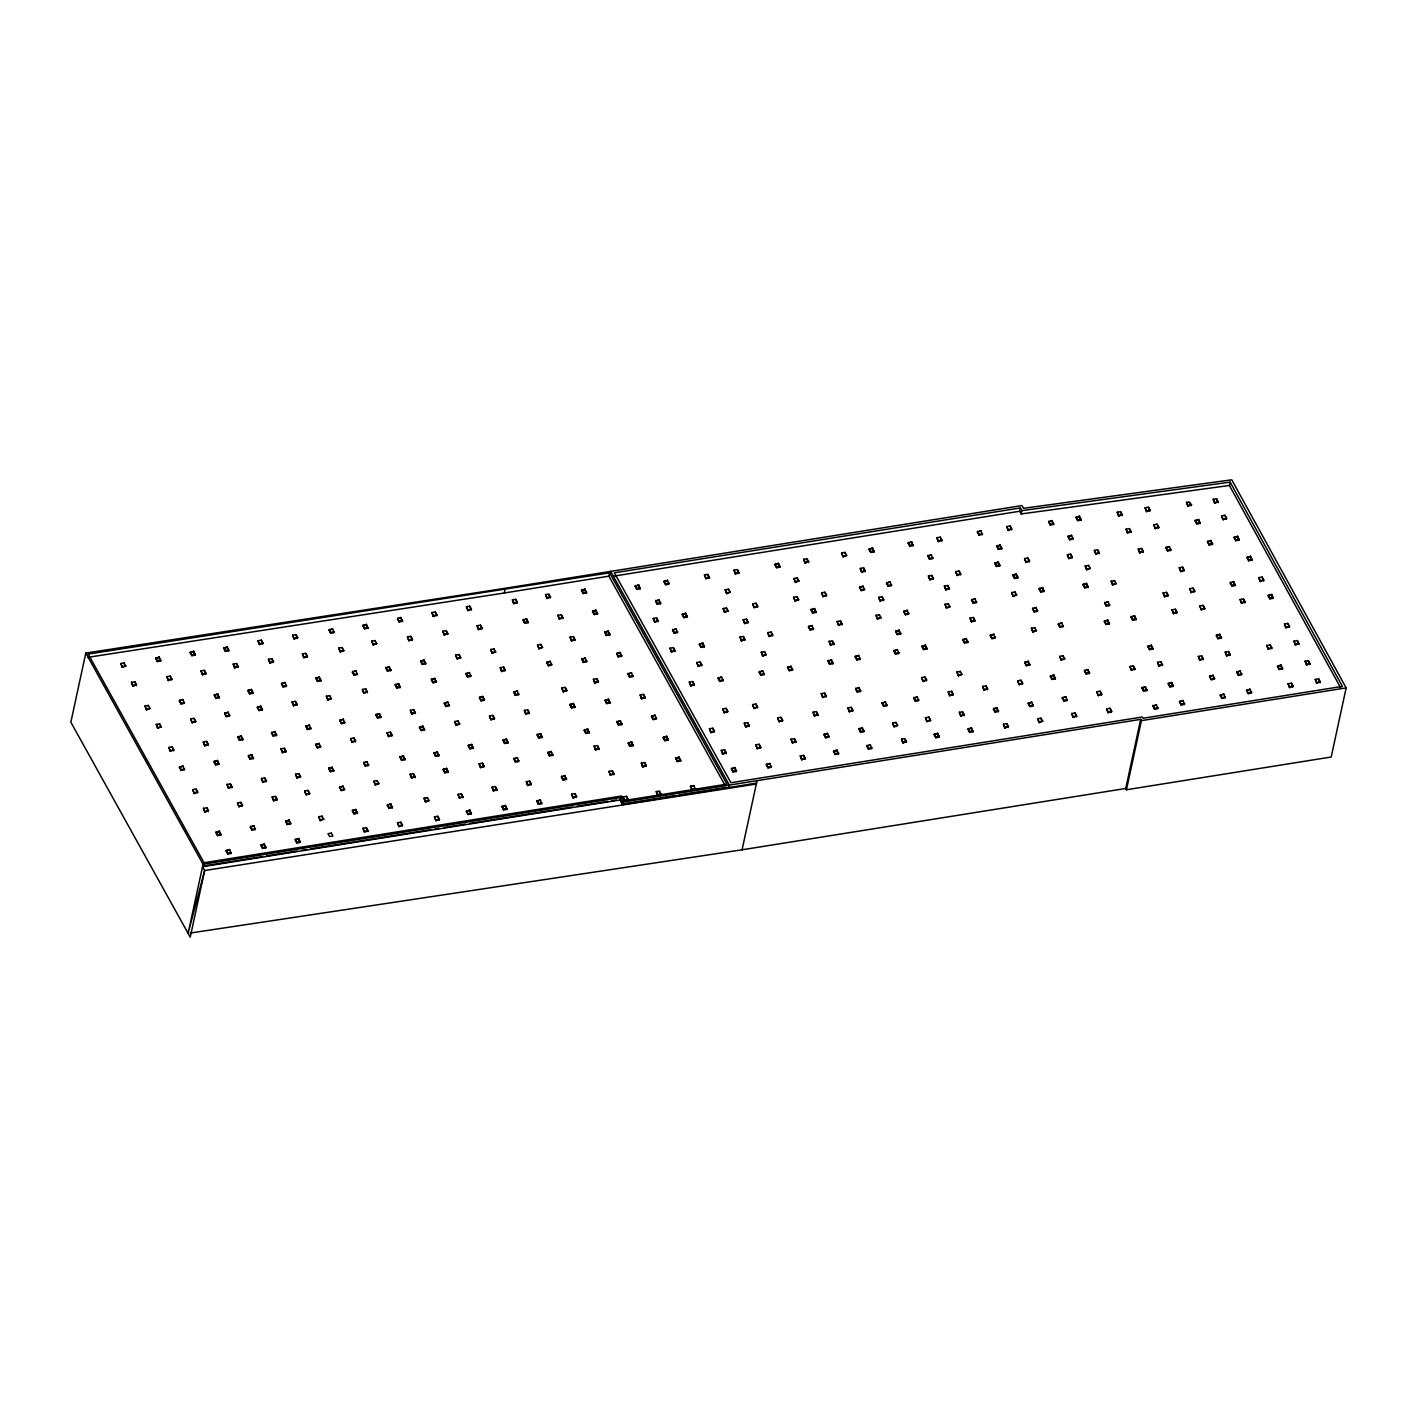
<?xml version="1.0" encoding="UTF-8"?>
<svg xmlns="http://www.w3.org/2000/svg" width="1417" height="1417" viewBox="0 0 1417 1417"><rect width="100%" height="100%" fill="white"/><g stroke="black" fill="none" stroke-linecap="round" stroke-linejoin="round"><path stroke-width="1.5" d="M756.501 783.123L622.47 804.555L623.002 802.111L1140.685 719.358L1125.736 788.472L1126.444 789.747L1331.201 757.015L1346.15 687.9L1231.763 479.814L1023.481 508.313L1021.958 505.55L504.346 588.409L85.799 653.078L70.85 722.192L190.232 937.186L204.65 870.534L202.525 866.708L619.938 799.985L620.469 797.541L203.056 864.264L188.107 933.36L204.65 870.534L756.306 784.008M120.799 663.493L122.287 667.407L125.83 665.99L124.147 662.961L120.799 663.493L122.287 667.407M123.97 663.847L124.147 662.961M131.498 682.303L132.985 686.218L136.51 684.801L134.845 681.772L131.498 682.303L132.985 686.218M134.845 681.772L136.333 685.686M145.012 705.985L146.5 709.899L150.043 708.482L148.378 705.453L145.012 705.985L146.5 709.899M155.711 658.498L159.253 657.063L160.741 660.977L157.393 661.509L155.711 658.498L159.253 657.063M157.393 661.509L155.905 657.612M148.183 706.339L148.378 705.453M156.277 724.388L157.748 728.303L161.29 726.886L159.625 723.857L156.277 724.388L157.748 728.303M166.869 676.653L168.357 680.567L171.9 679.15L170.217 676.122L166.869 676.653L168.357 680.567M159.43 724.742L159.625 723.857M170.217 676.122L171.705 680.036M168.818 747.467L170.306 751.382L173.848 749.947L172.166 746.936L168.818 747.467L170.306 751.382M179.321 700.901L182.864 699.484L184.352 703.399L181.004 703.93L179.321 700.901L182.864 699.484M190.215 652.652L193.757 651.235L195.245 655.15L191.897 655.681L190.215 652.652L193.757 651.235M181.004 703.93L179.516 700.016M172.166 746.936L173.653 750.833M191.897 655.681L190.409 651.767M179.428 767.429L182.97 765.995L184.458 769.909L181.11 770.441L179.428 767.429L182.97 765.995M190.71 718.897L192.198 722.794L195.741 721.377L194.058 718.348L190.71 718.897L192.198 722.794M201.019 670.879L202.507 674.775L206.05 673.358L204.367 670.33L201.019 670.879L202.507 674.775M181.11 770.441L179.622 766.526M194.058 718.348L195.546 722.263M204.367 670.33L205.855 674.244M192.712 789.641L194.2 793.555L197.742 792.121L196.06 789.11L192.712 789.641L194.2 793.555M203.286 741.959L204.774 745.873L208.317 744.439L206.634 741.428L203.286 741.959L204.774 745.873M223.709 648.348L227.251 646.931L228.722 650.828L225.374 651.377L223.709 648.348L227.251 646.931M214.25 695.322L217.793 693.905L219.281 697.819L215.933 698.351L214.25 695.322L217.793 693.905M225.374 651.377L223.904 647.463M196.06 789.11L197.548 793.006M206.634 741.428L208.122 745.324M215.933 698.351L214.445 694.436M233.22 664.077L234.708 667.974L238.251 666.557L236.568 663.528L233.22 664.077L234.708 667.974M203.481 808.31L204.969 812.224L208.512 810.79L206.829 807.779L203.481 808.31L204.969 812.224M214.038 761.885L217.58 760.468L219.068 764.383L215.721 764.914L214.038 761.885L217.58 760.468M224.648 713.601L228.19 712.184L229.678 716.099L226.33 716.63L224.648 713.601L228.19 712.184M236.568 663.528L238.056 667.442M215.721 764.914L214.233 761M206.829 807.779L208.317 811.675M226.33 716.63L224.842 712.716M204.066 862.74L621.478 796.017L624.011 800.587L726.939 784.132L609.611 572.822L88.191 654.069L204.066 862.74L203.339 866.07L262.358 856.647M215.915 832.594L219.44 831.177L220.928 835.074L217.58 835.623L215.915 832.594L219.44 831.177M227.039 784.416L228.527 788.33L232.069 786.896L230.386 783.884L227.039 784.416L228.527 788.33M258 640.697L259.488 644.611L263.031 643.194L261.348 640.165L258 640.697L259.488 644.611M237.773 737.301L241.315 735.884L242.803 739.78L239.455 740.329L237.773 737.301L241.315 735.884M247.993 690.841L251.535 689.424L253.023 693.32L249.675 693.869L247.993 690.841L251.535 689.424M217.58 835.623L216.093 831.708M239.455 740.329L237.967 736.415M230.386 783.884L231.874 787.799M249.675 693.869L248.188 689.955M261.348 640.165L262.836 644.08M226.118 850.962L229.643 849.545L231.13 853.459L227.783 853.99L226.118 850.962L229.643 849.545M257.327 707.544L260.87 706.109L262.358 710.023L259.01 710.555L257.327 707.544L260.87 706.109M237.525 802.872L239.012 806.769L242.555 805.352L240.872 802.341L237.525 802.872L239.012 806.769M268.504 659.259L269.992 663.174L273.534 661.757L271.851 658.728L268.504 659.259L269.992 663.174M248.347 756.129L251.889 754.694L253.377 758.609L250.03 759.14L248.347 756.129L251.889 754.694M227.783 853.99L226.295 850.076M259.01 710.555L257.522 706.658M250.03 759.14L248.542 755.226M240.872 802.341L242.36 806.238M271.851 658.728L273.339 662.642M250.331 827.103L253.856 825.668L255.343 829.583L251.996 830.114L250.331 827.103L253.856 825.668M281.452 683.933L284.994 682.498L286.464 686.413L283.117 686.944L281.452 683.933L284.994 682.498M261.454 778.482L262.942 782.397L266.485 780.962L264.802 777.951L261.454 778.482L262.942 782.397M271.479 733.032L275.075 731.597L276.545 735.512L273.162 736.043L271.479 733.032L275.075 731.597M292.664 635.17L294.151 639.067L297.694 637.65L296.011 634.621L292.664 635.17L294.151 639.067M251.996 830.114L250.508 826.2M283.117 686.944L281.646 683.029M273.162 736.043L271.674 732.146M264.802 777.951L266.29 781.865M296.011 634.621L297.499 638.536M281.044 748.831L282.532 752.728L286.075 751.311L284.392 748.282L281.044 748.831L282.532 752.728M260.852 845.418L264.394 844.001L265.882 847.897L262.535 848.429L260.852 845.418L264.394 844.001M292.115 701.911L293.602 705.825L297.145 704.408L295.48 701.38L292.115 701.911L293.602 705.825M302.441 653.875L303.929 657.789L307.471 656.354L305.789 653.343L302.441 653.875L303.929 657.789M272.153 796.956L273.64 800.871L277.183 799.436L275.5 796.425L272.153 796.956L273.64 800.871M262.535 848.429L261.047 844.532M284.392 748.282L285.88 752.197M305.789 653.343L307.276 657.258M295.48 701.38L296.95 705.294M275.5 796.425L276.988 800.322M315.832 678.424L319.374 677.007L320.862 680.922L317.497 681.453L315.832 678.424L319.374 677.007M295.568 774.196L297.056 778.092L300.599 776.675L298.916 773.664L295.568 774.196L297.056 778.092M305.842 726.496L309.384 725.061L310.872 728.976L307.524 729.507L305.842 726.496L309.384 725.061M285.614 821.453L289.157 820.036L290.644 823.932L287.297 824.481L285.614 821.453L289.157 820.036M307.206 728.94L307.4 728.055M317.497 681.453L316.026 677.539M307.524 729.507L306.037 725.593M329.045 630.228L332.588 628.811L334.075 632.726L330.728 633.257L329.045 630.228L332.588 628.811M287.297 824.481L285.809 820.567M298.916 773.664L300.404 777.561M330.728 633.257L329.24 629.343M304.673 790.934L306.143 794.848L309.685 793.431L308.02 790.403L304.673 790.934L306.143 794.848M315.637 744.828L319.179 743.411L320.667 747.308L317.319 747.857L315.637 744.828L319.179 743.411M295.197 839.927L298.739 838.51L300.227 842.407L296.879 842.956L295.197 839.927L298.739 838.51M326.371 696.19L327.858 700.104L331.401 698.67L329.718 695.658L326.371 696.19L327.858 700.104M317.001 747.273L317.195 746.387M308.02 790.403L309.491 794.317M317.319 747.857L315.832 743.943M338.752 648.065L340.239 651.979L343.782 650.562L342.099 647.534L338.752 648.065L340.239 651.979M296.879 842.956L295.391 839.041M329.523 696.544L329.718 695.658M339.921 651.413L340.115 650.527M342.099 647.534L343.587 651.448M328.655 768.652L332.198 767.235L333.686 771.131L330.338 771.68L328.655 768.652L332.198 767.235M318.754 816.688L320.224 820.602L323.767 819.185L322.102 816.157L318.754 816.688L320.224 820.602M339.779 720.598L343.321 719.181L344.809 723.095L341.462 723.626L339.779 720.598L343.321 719.181M330.019 771.096L330.214 770.21M330.338 771.68L328.85 767.766M352.372 672.172L355.915 670.737L357.403 674.651L354.055 675.183L352.372 672.172L355.915 670.737M341.462 723.626L339.974 719.712M362.911 625.8L366.454 624.366L367.924 628.28L364.576 628.811L362.911 625.8L366.454 624.366M321.907 817.042L322.102 816.157M354.055 675.183L352.567 671.286M364.576 628.811L363.089 624.897M339.513 787.533L343.038 786.098L344.526 790.013L341.178 790.544L339.513 787.533L343.038 786.098M350.584 738.54L352.071 742.455L355.614 741.02L353.931 738.009L350.584 738.54L352.071 742.455M371.75 641.104L373.238 645.001L376.763 643.584L375.098 640.555L371.75 641.104L373.238 645.001M362.398 689.406L363.886 693.32L367.428 691.903L365.745 688.875L362.398 689.406L363.886 693.32M341.178 790.544L339.69 786.63M353.931 738.009L355.419 741.923M374.903 641.458L375.098 640.555M365.745 688.875L367.233 692.789M352.355 810.878L355.88 809.461L357.367 813.358L354.02 813.907L352.355 810.878L355.88 809.461M363.567 763.072L367.092 761.655L368.579 765.552L365.232 766.101L363.567 763.072L367.092 761.655M354.02 813.907L352.532 809.993M385.796 668.098L389.338 666.681L390.826 670.578L387.479 671.127L385.796 668.098L389.338 666.681M375.948 714.983L379.49 713.566L380.96 717.48L377.613 718.012L375.948 714.983L379.49 713.566M365.232 766.101L363.744 762.187M397.451 618.928L400.993 617.493L402.463 621.408L399.116 621.939L397.451 618.928L400.993 617.493M387.16 670.542L387.355 669.656M387.479 671.127L385.991 667.212M377.613 718.012L376.143 714.097M399.116 621.939L397.646 618.025M363.018 828.237L364.506 832.133L368.048 830.716L366.365 827.687L363.018 828.237L364.506 832.133M373.893 781.174L375.363 785.089L378.906 783.654L377.241 780.643L373.893 781.174L375.363 785.089M395.201 685.031L398.744 683.614L400.232 687.511L396.884 688.042L395.201 685.031L398.744 683.614M396.565 687.475L396.76 686.59M407.423 636.853L408.911 640.767L412.436 639.35L410.771 636.322L407.423 636.853L408.911 640.767M366.365 827.687L367.853 831.602M387.054 732.713L388.541 736.627L392.084 735.193L390.401 732.182L387.054 732.713L388.541 736.627M396.884 688.042L395.396 684.145M377.046 781.529L377.241 780.643M410.771 636.322L412.258 640.236M390.401 732.182L391.889 736.096M387.319 805.281L390.862 803.864L392.35 807.779L389.002 808.31L387.319 805.281L390.862 803.864M399.913 757.263L403.455 755.846L404.943 759.742L401.596 760.291L399.913 757.263L403.455 755.846M420.619 661.385L424.161 659.95L425.649 663.865L422.301 664.396L420.619 661.385L424.161 659.95M389.002 808.31L387.514 804.395M410.399 710.236L411.886 714.15L415.429 712.716L413.746 709.704L410.399 710.236L411.886 714.15M431.919 612.551L433.407 616.466L436.932 615.031L435.267 612.02L431.919 612.551L433.407 616.466M401.596 760.291L400.108 756.377M411.568 713.566L411.762 712.68M422.301 664.396L420.814 660.499M433.088 615.899L433.265 614.996M413.746 709.704L415.234 713.601M435.267 612.02L436.755 615.934M397.504 822.71L398.992 826.625L402.517 825.208L400.852 822.179L397.504 822.71L398.992 826.625M419.467 727.559L423.01 726.124L424.48 730.038L421.132 730.57L419.467 727.559L423.01 726.124M410.151 774.213L411.639 778.128L415.181 776.693L413.498 773.682L410.151 774.213L411.639 778.128M431.353 679.77L434.877 678.353L436.365 682.25L433.017 682.799L431.353 679.77L434.877 678.353M400.852 822.179L402.339 826.093M421.132 730.57L419.662 726.673M442.83 631.203L444.318 635.117L447.861 633.682L446.178 630.671L442.83 631.203L444.318 635.117M432.699 682.215L432.894 681.329M413.498 773.682L414.986 777.579M433.017 682.799L431.53 678.885M443.999 634.533L444.194 633.647M446.178 630.671L447.666 634.568M444.3 703.452L447.843 702.017L449.331 705.932L445.983 706.463L444.3 703.452L447.843 702.017M424.09 798.161L425.561 802.075L429.103 800.64L427.438 797.629L424.09 798.161L425.561 802.075M433.868 753.348L437.41 751.931L438.898 755.828L435.55 756.359L433.868 753.348L437.41 751.931M455.689 655.044L457.16 658.958L460.702 657.541L459.037 654.512L455.689 655.044L457.16 658.958M466.441 606.706L467.929 610.621L471.454 609.186L469.789 606.175L466.441 606.706L467.929 610.621M445.664 705.896L445.859 705.011M445.983 706.463L444.495 702.549M435.55 756.359L434.063 752.462M456.841 658.391L457.036 657.506M427.243 798.515L427.438 797.629M459.037 654.512L460.507 658.427M469.789 606.175L471.276 610.089M443.184 769.785L446.709 768.368L448.197 772.283L444.849 772.814L443.184 769.785L446.709 768.368M454.68 721.501L456.168 725.415L459.71 723.998L458.028 720.97L454.68 721.501L456.168 725.415M434.47 816.812L435.958 820.726L439.5 819.292L437.818 816.281L434.47 816.812L435.958 820.726M465.91 673.996L469.434 672.579L470.922 676.476L467.575 677.025L465.91 673.996L469.434 672.579M444.849 772.814L443.362 768.9M455.849 724.849L456.044 723.963M477.104 625.729L478.592 629.626L482.134 628.209L480.452 625.18L477.104 625.729L478.592 629.626M467.256 676.44L467.451 675.555M457.833 721.855L458.028 720.97M467.575 677.025L466.087 673.11M437.818 816.281L439.305 820.177M478.273 629.059L478.468 628.174M480.452 625.18L481.939 629.095M468.23 745.82L471.772 744.403L473.26 748.318L469.895 748.849L468.23 745.82L471.772 744.403M457.992 794.335L459.48 798.249L463.022 796.815L461.34 793.803L457.992 794.335L459.48 798.249M479.371 697.837L482.914 696.42L484.401 700.317L481.054 700.866L479.371 697.837L482.914 696.42M490.689 649.447L492.177 653.361L495.72 651.944L494.037 648.915L490.689 649.447L492.177 653.361M469.594 748.282L469.771 747.379M469.895 748.849L468.425 744.935M480.735 700.281L480.93 699.396M87.482 657.399L504.31 592.997L505.037 589.667M481.054 700.866L479.566 696.951M461.34 793.803L462.828 797.718M491.858 652.794L492.053 651.909M493.842 649.801L494.037 648.915M466.335 811.48L469.877 810.046L471.365 813.96L468 814.492L466.335 811.48L469.877 810.046M512.405 599.869L513.857 603.713L517.4 602.296L515.753 599.338L512.405 599.869L513.857 603.713M513.539 603.146L513.733 602.26M468 814.492L466.53 810.577M479.141 763.745L480.629 767.642L484.171 766.225L482.488 763.196L479.141 763.745L480.629 767.642M489.52 715.939L491.008 719.854L494.551 718.419L492.886 715.408L489.52 715.939L491.008 719.854M500.272 667.637L501.76 671.552L505.302 670.135L503.62 667.106L500.272 667.637L501.76 671.552M490.016 718.047L490.211 717.161M515.753 599.338L517.205 603.181M480.31 767.075L480.505 766.19M501.441 670.985L501.636 670.099M482.488 763.196L483.976 767.111M492.886 715.408L494.356 719.305M503.62 667.106L505.107 671.02M523.121 620.239L526.663 618.804L528.151 622.718L524.804 623.25L523.121 620.239L526.663 618.804M524.485 622.683L524.68 621.797M524.804 623.25L523.316 619.335M492.036 787.126L493.523 791.04L497.066 789.606L495.383 786.594L492.036 787.126L493.523 791.04M502.964 740.453L506.507 739.019L507.995 742.933L504.647 743.464L502.964 740.453L506.507 739.019M513.733 692.346L517.276 690.929L518.764 694.826L515.398 695.375L513.733 692.346L517.276 690.929M493.205 790.456L493.399 789.57M504.328 742.898L504.523 742.012M495.383 786.594L496.871 790.491M504.647 743.464L503.159 739.568M515.097 694.791L515.274 693.905M515.398 695.375L513.928 691.461M545.545 594.573L547.033 598.488L550.575 597.053L548.893 594.042L545.545 594.573L547.033 598.488M546.714 597.903L546.909 597.018M502.008 806.875L505.55 805.441L507.038 809.355L503.69 809.886L502.008 806.875L505.55 805.441M537.539 644.948L539.009 648.862L542.552 647.445L540.887 644.416L537.539 644.948L539.009 648.862M513.786 759.069L517.329 757.634L518.817 761.549L515.469 762.08L513.786 759.069L517.329 757.634M524.379 710.378L525.866 714.274L529.409 712.857L527.726 709.828L524.379 710.378L525.866 714.274M503.372 809.32L503.566 808.434M503.69 809.886L502.203 805.99M538.69 648.295L538.885 647.41M515.15 761.514L515.327 760.628M515.469 762.08L513.981 758.166M540.692 645.302L540.887 644.416M527.726 709.828L529.214 713.743M546.679 662.695L550.221 661.278L551.709 665.193L548.361 665.724L546.679 662.695L550.221 661.278M557.944 615.261L559.432 619.176L562.974 617.741L561.291 614.73L557.944 615.261L559.432 619.176M548.042 665.14L548.237 664.254M548.361 665.724L546.873 661.81M559.113 618.591L559.308 617.706M561.291 614.73L562.779 618.627M526.309 781.653L527.797 785.549L531.34 784.132L529.657 781.104L526.309 781.653L527.797 785.549M537.167 734.98L540.692 733.563L542.18 737.478L538.832 738.009L537.167 734.98L540.692 733.563M527.478 784.983L527.673 784.097M538.513 737.425L538.708 736.539M529.657 781.104L531.145 785.018M538.832 738.009L537.344 734.095M570.059 637.136L571.547 641.033L575.089 639.616L573.407 636.605L570.059 637.136L571.547 641.033M581.484 590.517L585.026 589.082L586.514 592.997L583.166 593.528L581.484 590.517L585.026 589.082M536.76 801.313L540.302 799.897L541.79 803.811L538.442 804.342L536.76 801.313L540.302 799.897M547.724 752.905L551.266 751.471L552.736 755.385L549.389 755.916L547.724 752.905L551.266 751.471M561.787 687.918L563.275 691.833L566.818 690.398L565.153 687.387L561.787 687.918L563.275 691.833M573.407 636.605L574.895 640.502M582.848 592.961L583.042 592.076M583.166 593.528L581.678 589.614M538.123 803.776L538.318 802.872M538.442 804.342L536.954 800.428M549.07 755.35L549.265 754.464M562.956 691.248L563.151 690.362M549.389 755.916L549.424 754.747M565.153 687.387L566.623 691.283M569.971 704.869L573.513 703.452L574.983 707.366L571.636 707.898L569.971 704.869L573.513 703.452M571.317 707.331L571.512 706.428M581.732 659.419L585.274 657.984L586.762 661.898L583.414 662.43L581.732 659.419L585.274 657.984M571.636 707.898L570.148 703.983M592.501 611.506L596.043 610.089L597.531 613.986L594.184 614.535L592.501 611.506L596.043 610.089M583.096 661.863L583.29 660.977M583.414 662.43L581.926 658.515M593.865 613.951L594.06 613.065M594.184 614.535L592.696 610.621M561.398 776.994L564.94 775.56L566.428 779.474L563.08 780.005L561.398 776.994L564.94 775.56M562.762 779.439L562.956 778.553M563.08 780.005L561.593 776.091M725.15 785.549L608.885 576.152L609.611 572.822M593.422 679.239L594.91 683.136L598.452 681.719L596.77 678.69L593.422 679.239L594.91 683.136M604.776 632.443L608.318 631.026L609.788 634.922L606.441 635.471L604.776 632.443L608.318 631.026M584.211 730.393L587.754 728.958L589.242 732.872L585.894 733.404L584.211 730.393L587.754 728.958M594.591 682.569L594.786 681.683M571.618 794.158L573.088 798.054L576.63 796.637L574.965 793.609L571.618 794.158L573.088 798.054M596.77 678.69L598.257 682.604M606.122 634.887L606.317 634.001M606.441 635.471L604.97 631.557M585.575 732.837L585.77 731.951M585.894 733.404L584.406 729.507M574.965 793.609L576.436 797.523M594.113 746.139L595.601 750.054L599.143 748.619L597.46 745.608L594.113 746.139L595.601 750.054M605.024 700.583L608.566 699.148L610.054 703.062L606.706 703.594L605.024 700.583L608.566 699.148M595.282 749.469L595.477 748.583M616.643 653.839L620.185 652.405L621.673 656.319L618.326 656.85L616.643 653.839L620.185 652.405M606.387 703.027L606.582 702.141M597.46 745.608L598.948 749.504M606.706 703.594L605.218 699.697M618.326 656.85L616.838 652.954M635.188 586.319L638.713 584.884L640.201 588.799L636.853 589.33L635.188 586.319L638.713 584.884M636.853 589.33L635.365 585.434M616.873 722.085L620.416 720.668L621.886 724.583L618.538 725.114L616.873 722.085L620.416 720.668M627.926 674.138L631.451 672.703L632.938 676.617L629.591 677.149L627.926 674.138L631.451 672.703M618.219 724.548L618.414 723.644M618.538 725.114L617.05 721.2M629.272 676.582L629.467 675.696M608.973 771.362L610.444 775.276L613.986 773.841L612.321 770.83L608.973 771.362L610.444 775.276M629.591 677.149L628.103 673.234M610.142 774.692L610.32 773.806M612.321 770.83L613.809 774.745M655.557 601.215L659.1 599.798L660.57 603.695L657.222 604.227L655.557 601.215L659.1 599.798M653.255 618.414L654.743 622.311L658.285 620.894L656.602 617.865L653.255 618.414L654.743 622.311M657.222 604.227L655.752 600.33M628.209 743.27L631.752 741.853L633.24 745.749L629.892 746.281L628.209 743.27L631.752 741.853M663.953 581.714L667.496 580.297L668.983 584.194L665.636 584.743L663.953 581.714L667.496 580.297M656.602 617.865L658.09 621.78M640.165 694.968L641.653 698.864L645.196 697.447L643.513 694.419L640.165 694.968L641.653 698.864M629.573 745.714L629.768 744.828M629.892 746.281L628.404 742.384M641.334 698.298L641.529 697.412M665.636 584.743L664.148 580.828M643.513 694.419L645.001 698.333M623.143 796.885L624.614 800.782L628.156 799.365L626.491 796.354L623.143 796.885L624.614 800.782M624.312 800.215L624.49 799.33M626.491 796.354L627.961 800.251M641.334 763.143L642.804 767.04L646.347 765.623L644.682 762.612L641.334 763.143L642.804 767.04M651.483 716.559L655.008 715.142L656.496 719.039L653.148 719.588L651.483 716.559L655.008 715.142M642.486 766.473L642.68 765.587M652.83 719.004L653.024 718.118M653.148 719.588L651.661 715.674M672.526 630.228L676.068 628.811L677.556 632.726L674.209 633.257L672.526 630.228L676.068 628.811M644.682 762.612L646.152 766.508M670.046 648.189L671.516 652.103L675.059 650.686L673.394 647.658L670.046 648.189L671.516 652.103M674.209 633.257L672.721 629.343M673.394 647.658L674.864 651.572M682.232 614.641L685.775 613.207L687.263 617.121L683.915 617.653L682.232 614.641L685.775 613.207M683.915 617.653L682.427 613.738M663.209 737.672L666.734 736.255L668.222 740.152L664.874 740.701L663.209 737.672L666.734 736.255M664.555 740.117L664.75 739.231M664.874 740.701L663.386 736.787M656.248 791.589L657.736 795.504L656.248 791.589L659.596 791.058L661.084 794.955L659.401 791.944M704.479 574.859L705.967 578.756L709.51 577.339L707.827 574.31L704.479 574.859L705.967 578.756M657.417 794.919L657.612 794.034M689.317 682.126L690.805 686.023L694.348 684.606L692.665 681.595L689.317 682.126L690.805 686.023M699.289 644.381L702.832 642.964L704.32 646.861L700.972 647.392L699.289 644.381L702.832 642.964M675.661 758.502L679.204 757.085L680.674 761L677.326 761.531L675.661 758.502L679.204 757.085M692.665 681.595L694.153 685.491M696.792 662.501L698.28 666.397L701.822 664.98L700.14 661.952L696.792 662.501L698.28 666.397M700.972 647.392L699.484 643.495M677.326 761.531L675.856 757.617M700.14 661.952L701.628 665.866M725.185 589.738L726.673 593.634L730.216 592.217L728.533 589.189L725.185 589.738L726.673 593.634M723.166 608.495L724.654 612.41L728.179 610.975L726.514 607.964L723.166 608.495L724.654 612.41M728.338 590.092L728.533 589.189M734.006 570.13L735.494 574.044L739.036 572.627L737.354 569.599L734.006 570.13L735.494 574.044M726.319 608.849L726.514 607.964M690.557 786.098L692.045 790.013L690.557 786.098L693.905 785.567L695.393 789.482M737.354 569.599L738.842 573.513M693.905 785.567L690.38 787.002M718.065 678.389L721.607 676.954L723.095 680.868L719.747 681.4L718.065 678.389L721.607 676.954M709.474 728.745L710.962 732.66L714.505 731.225L712.822 728.214L709.474 728.745L710.962 732.66M719.747 681.4L718.26 677.503M712.822 728.214L714.31 732.128M722.759 708.89L724.246 712.786L727.771 711.369L726.106 708.358L722.759 708.89L724.246 712.786M743.199 619.69L744.687 623.604L748.229 622.169L746.546 619.158L743.199 619.69L744.687 623.604M739.993 637.012L741.481 640.927L745.023 639.492L743.34 636.481L739.993 637.012L741.481 640.927M726.106 708.358L727.594 712.255M746.546 619.158L748.034 623.055M743.34 636.481L744.828 640.395M752.693 603.784L754.181 607.68L757.723 606.263L756.04 603.235L752.693 603.784L754.181 607.68M721.288 750.319L722.776 754.234L726.319 752.817L724.636 749.788L721.288 750.319L722.776 754.234M756.04 603.235L757.528 607.149M724.636 749.788L726.124 753.702M774.904 564.71L778.447 563.293L779.935 567.19L776.587 567.721L774.904 564.71L778.447 563.293M731.402 768.97L734.945 767.536L736.433 771.45L733.085 771.982L731.402 768.97L734.945 767.536M728.816 787.551L729.348 785.107L610.621 571.299M776.587 567.721L775.099 563.824M733.085 771.982L731.597 768.085M744.315 723.184L745.803 727.08L749.345 725.663L747.662 722.635L744.315 723.184L745.803 727.08M761.266 652.192L762.753 656.106L766.296 654.672L764.613 651.661L761.266 652.192L762.753 656.106M747.662 722.635L749.15 726.549M759.193 672.225L762.718 670.79L764.206 674.705L760.858 675.236L759.193 672.225L762.718 670.79M767.713 632.584L769.201 636.499L772.743 635.064L771.061 632.053L767.713 632.584L769.201 636.499M752.586 704.586L754.074 708.5L757.617 707.083L755.934 704.054L752.586 704.586L754.074 708.5M764.436 652.546L764.613 651.661M760.858 675.236L759.37 671.321M771.061 632.053L772.548 635.95M755.934 704.054L757.422 707.969M755.792 744.811L757.28 748.725L760.823 747.29L759.14 744.279L755.792 744.811L757.28 748.725M793.963 578.49L795.451 582.405L798.993 580.97L797.31 577.959L793.963 578.49L795.451 582.405M759.14 744.279L760.628 748.176M797.116 578.845L797.31 577.959M793.644 597.23L795.132 601.145L798.674 599.71L796.992 596.699L793.644 597.23L795.132 601.145M803.669 559.254L805.157 563.169L808.7 561.734L807.035 558.723L803.669 559.254L805.157 563.169M190.285 933.041L742.083 849.793L757.032 780.678M796.992 596.699L798.48 600.595M766.331 764.861L769.874 763.444L771.362 767.359L768.014 767.89L766.331 764.861L769.874 763.444M787.551 667.69L791.093 666.256L792.581 670.17L789.234 670.702L787.551 667.69L791.093 666.256M777.65 717.852L779.137 721.767L782.68 720.332L780.997 717.321L777.65 717.852L779.137 721.767M768.014 767.89L766.526 763.976M789.234 670.702L787.746 666.787M780.997 717.321L782.485 721.218M811.091 609.948L814.633 608.531L816.121 612.427L812.773 612.976L811.091 609.948L814.633 608.531M808.434 626.934L811.976 625.517L813.464 629.414L810.117 629.963L808.434 626.934L811.976 625.517M812.773 612.976L811.286 609.062M810.117 629.963L808.629 626.048M821.594 592.767L823.082 596.663L826.625 595.246L824.942 592.235L821.594 592.767L823.082 596.663M791.058 739.178L792.546 743.075L796.088 741.658L794.406 738.629L791.058 739.178L792.546 743.075M824.942 592.235L826.43 596.132M794.406 738.629L795.893 742.543M841.645 552.931L843.133 556.846L846.675 555.411L844.993 552.4L841.645 552.931L843.133 556.846M800.286 755.916L801.774 759.831L805.299 758.396L803.634 755.385L800.286 755.916L801.774 759.831M844.815 553.285L844.993 552.4M803.634 755.385L805.122 759.299M813.057 712.184L814.545 716.099L818.087 714.682L816.405 711.653L813.057 712.184L814.545 716.099M829.122 641.352L830.61 645.249L834.152 643.832L832.47 640.803L829.122 641.352L830.61 645.249M816.405 711.653L817.892 715.567M827.971 661.225L831.496 659.808L832.983 663.705L829.636 664.254L827.971 661.225L831.496 659.808M821.293 693.604L822.781 697.518L826.324 696.101L824.659 693.072L821.293 693.604L822.781 697.518M837.128 621.496L838.598 625.393L842.141 623.976L840.476 620.947L837.128 621.496L838.598 625.393M829.636 664.254L828.148 660.34M824.659 693.072L826.129 696.987M840.476 620.947L841.946 624.862M823.986 734.768L827.51 733.351L828.998 737.247L825.65 737.796L823.986 734.768L827.51 733.351M860.261 568.394L861.749 572.309L865.291 570.874L863.608 567.863L860.261 568.394L861.749 572.309M825.65 737.796L824.163 733.882M863.608 567.863L865.096 571.777M859.499 587.559L863.042 586.142L864.529 590.039L861.182 590.588L859.499 587.559L863.042 586.142M869.082 549.406L872.624 547.989L874.112 551.886L870.764 552.417L869.082 549.406L872.624 547.989M861.182 590.588L859.694 586.673M870.764 552.417L869.276 548.521M833.515 751.471L837.057 750.036L838.545 753.95L835.198 754.482L833.515 751.471L837.057 750.036M855.159 656.886L858.702 655.451L860.19 659.366L856.842 659.897L855.159 656.886L858.702 655.451M835.198 754.482L833.71 750.585M856.842 659.897L855.354 655.982M847.915 707.898L849.403 711.812L852.945 710.395L851.263 707.366L847.915 707.898L849.403 711.812M851.263 707.366L852.751 711.281M855.567 688.999L859.109 687.564L860.597 691.478L857.232 692.01L855.567 688.999L859.109 687.564M857.232 692.01L855.762 688.095M878.717 597.265L880.205 601.18L883.747 599.763L882.065 596.734L878.717 597.265L880.205 601.18M876.06 615.261L877.53 619.176L881.073 617.759L879.408 614.73L876.06 615.261L877.53 619.176M882.065 596.734L883.553 600.649M879.213 615.616L879.408 614.73M886.493 583.255L890.035 581.82L891.523 585.735L888.176 586.266L886.493 583.255L890.035 581.82M888.176 586.266L886.688 582.352M858.861 729.188L862.404 727.771L863.892 731.686L860.544 732.217L858.861 729.188L862.404 727.771M860.544 732.217L859.056 728.303M908.138 543.154L911.68 541.737L913.168 545.651L909.82 546.183L908.138 543.154L911.68 541.737M909.82 546.183L908.332 542.268M866.779 746.139L870.321 744.722L871.809 748.637L868.462 749.168L866.779 746.139L870.321 744.722M868.462 749.168L866.974 745.253M895.633 631.575L899.175 630.14L900.663 634.054L897.315 634.586L895.633 631.575L899.175 630.14M881.941 703.328L885.483 701.893L886.971 705.808L883.623 706.339L881.941 703.328L885.483 701.893M897.315 634.586L895.827 630.689M893.879 651.041L897.422 649.606L898.909 653.52L895.562 654.052L893.879 651.041L897.422 649.606M903.727 611.701L907.27 610.284L908.758 614.181L905.41 614.73L903.727 611.701L907.27 610.284M883.623 706.339L882.136 702.442M895.562 654.052L894.074 650.155M905.41 614.73L903.922 610.816M927.816 556.19L931.359 554.755L932.847 558.67L929.499 559.201L927.816 556.19L931.359 554.755M892.621 722.936L894.109 726.85L897.652 725.433L895.969 722.404L892.621 722.936L894.109 726.85M929.499 559.201L928.011 555.287M895.774 723.29L895.969 722.404M928.418 575.94L929.889 579.854L933.431 578.437L931.766 575.408L928.418 575.94L929.889 579.854M936.903 537.698L938.391 541.613L941.933 540.196L940.25 537.167L936.903 537.698L938.391 541.613M931.766 575.408L933.236 579.323M940.25 537.167L941.738 541.081M901.478 739.072L902.966 742.986L906.508 741.569L904.825 738.54L901.478 739.072L902.966 742.986M921.936 646.559L925.478 645.125L926.966 649.039L923.618 649.571L921.936 646.559L925.478 645.125M923.618 649.571L922.13 645.656M913.699 698.244L917.242 696.827L918.73 700.742L915.382 701.273L913.699 698.244L917.242 696.827M915.382 701.273L913.894 697.359M921.635 677.574L923.122 681.488L926.665 680.054L924.982 677.043L921.635 677.574L923.122 681.488M944.377 586.018L945.865 589.933L949.408 588.516L947.725 585.487L944.377 586.018L945.865 589.933M924.982 677.043L926.47 680.957M947.725 585.487L949.213 589.401M945.015 604.244L946.503 608.159L950.045 606.724L948.363 603.713L945.015 604.244L946.503 608.159M948.186 604.598L948.363 603.713M955.713 571.582L957.201 575.497L960.744 574.062L959.061 571.051L955.713 571.582L957.201 575.497M925.443 717.693L926.931 721.607L930.65 720.155L928.967 717.126L925.443 717.693L926.931 721.607M959.061 571.051L960.549 574.948M928.967 717.126L930.455 721.04M977.358 532.101L980.901 530.684L982.388 534.581L979.041 535.112L977.358 532.101L980.901 530.684M934.193 734.715L937.735 733.28L939.223 737.194L935.875 737.726L934.193 734.715L937.735 733.28M979.041 535.112L977.553 531.216M935.875 737.726L934.388 733.811M948.221 691.868L949.709 695.782L953.251 694.365L951.569 691.337L948.221 691.868L949.709 695.782M951.569 691.337L953.056 695.251M962.798 640.023L966.341 638.589L967.829 642.503L964.481 643.035L962.798 640.023L966.341 638.589M971.531 600.188L975.073 598.753L976.561 602.668L973.213 603.199L971.531 600.188L975.073 598.753M956.936 671.941L958.406 675.838L961.948 674.421L960.283 671.392L956.936 671.941L958.406 675.838M964.481 643.035L962.993 639.138M970.025 618.042L971.513 621.939L975.038 620.522L973.373 617.493L970.025 618.042L971.513 621.939M973.213 603.199L971.725 599.285M960.088 672.296L960.283 671.392M973.373 617.493L974.861 621.408M959.38 712.273L960.868 716.187L964.41 714.753L962.728 711.741L959.38 712.273L960.868 716.187M996.7 546.395L1000.243 544.978L1001.73 548.875L998.383 549.424L996.7 546.395L1000.243 544.978M994.752 563.417L998.294 562L999.782 565.897L996.434 566.446L994.752 563.417L998.294 562M998.383 549.424L996.895 545.51M996.434 566.446L994.947 562.531M1006.761 526.539L1008.249 530.454L1011.791 529.019L1010.108 526.008L1006.761 526.539L1008.249 530.454M1010.108 526.008L1011.596 529.923M968.006 729.312L971.548 727.877L973.018 731.792L969.671 732.323L968.006 729.312L971.548 727.877M990.253 635.631L993.795 634.214L995.283 638.111L991.935 638.66L990.253 635.631L993.795 634.214M969.671 732.323L968.201 728.409M991.935 638.66L990.448 634.745M1340.641 687.794L1229.407 485.464L1021.161 513.964L1019.655 511.254L1020.382 507.924L614.358 572.822L730.924 782.733L1142.261 717.002L1142.97 718.26L1342.413 686.377L1230.133 482.134L1021.87 510.616L1020.382 507.924M982.601 686.377L984.089 690.292L987.631 688.857L985.949 685.846L982.601 686.377L984.089 690.292M1021.161 513.964L1021.87 510.616M985.949 685.846L987.436 689.76M1012.836 575.426L1016.379 574.009L1017.849 577.923L1014.501 578.455L1012.836 575.426L1016.379 574.009M1014.501 578.455L1013.031 574.54M1011.685 592.536L1013.173 596.451L1016.697 595.016L1015.033 592.005L1011.685 592.536L1013.173 596.451M1014.838 592.891L1015.033 592.005M1024.544 558.564L1026.032 562.46L1029.574 561.043L1027.892 558.032L1024.544 558.564L1026.032 562.46M993.423 709.12L996.966 707.685L998.454 711.6L995.106 712.131L993.423 709.12L996.966 707.685M1027.892 558.032L1029.38 561.929M995.106 712.131L993.618 708.217M1003.466 724.176L1004.954 728.09L1008.497 726.673L1006.814 723.644L1003.466 724.176L1004.954 728.09M1048.58 522.005L1052.122 520.588L1053.61 524.485L1050.263 525.034L1048.58 522.005L1052.122 520.588M1006.814 723.644L1008.302 727.559M1050.263 525.034L1048.775 521.119M1032.532 608.903L1036.075 607.486L1037.563 611.382L1034.215 611.931L1032.532 608.903L1036.075 607.486M1017.636 680.78L1019.124 684.694L1022.667 683.26L1020.984 680.249L1017.636 680.78L1019.124 684.694M1034.215 611.931L1032.727 608.017M1039.122 589.011L1042.664 587.577L1044.152 591.491L1040.804 592.023L1039.122 589.011L1042.664 587.577M1031.434 628.192L1032.922 632.106L1036.465 630.671L1034.782 627.66L1031.434 628.192L1032.922 632.106M1024.721 662.695L1028.264 661.261L1029.752 665.175L1026.404 665.707L1024.721 662.695L1028.264 661.261M1020.984 680.249L1022.472 684.145M1040.804 592.023L1039.316 588.126M1026.404 665.707L1024.916 661.792M1034.587 628.546L1034.782 627.66M1028.193 703.558L1031.735 702.141L1033.223 706.038L1029.876 706.569L1028.193 703.558L1031.735 702.141M1029.876 706.569L1028.388 702.673M1068.028 536.724L1071.571 535.307L1073.059 539.222L1069.711 539.753L1068.028 536.724L1071.571 535.307M1069.711 539.753L1068.223 535.839M1067.355 554.702L1068.843 558.599L1072.386 557.182L1070.703 554.153L1067.355 554.702L1068.843 558.599M1076.017 517.612L1079.559 516.195L1081.047 520.11L1077.699 520.641L1076.017 517.612L1079.559 516.195M1077.699 520.641L1076.212 516.727M1070.703 554.153L1072.191 558.068M1037.687 718.72L1039.175 722.617L1042.717 721.2L1041.034 718.171L1037.687 718.72L1039.175 722.617M1058.251 624.242L1061.794 622.825L1063.281 626.739L1059.934 627.27L1058.251 624.242L1061.794 622.825M1059.934 627.27L1058.446 623.356M1040.84 719.057L1041.034 718.171M1050.351 676.405L1053.894 674.988L1055.382 678.902L1052.034 679.434L1050.351 676.405L1053.894 674.988M1052.034 679.434L1050.546 675.519M1059.757 656.354L1061.244 660.269L1064.787 658.834L1063.104 655.823L1059.757 656.354L1061.244 660.269M1062.927 656.709L1063.104 655.823M1085.245 565.914L1086.733 569.811L1090.258 568.394L1088.593 565.383L1085.245 565.914L1086.733 569.811M1083.084 584.849L1086.626 583.414L1088.114 587.329L1084.767 587.86L1083.084 584.849L1086.626 583.414M1088.398 566.269L1088.593 565.383M1084.767 587.86L1083.279 583.946M1062.254 698.12L1065.797 696.686L1067.284 700.6L1063.937 701.132L1062.254 698.12L1065.797 696.686M1094.349 550.381L1095.837 554.295L1099.379 552.86L1097.697 549.849L1094.349 550.381L1095.837 554.295M1063.937 701.132L1062.449 697.217M1097.697 549.849L1099.185 553.746M1071.695 713.53L1073.165 717.445L1076.707 716.028L1075.042 712.999L1071.695 713.53L1073.165 717.445M1117.234 512.21L1118.722 516.125L1122.264 514.708L1120.581 511.679L1117.234 512.21L1118.722 516.125M1075.042 712.999L1076.53 716.913M1084.448 670.967L1087.99 669.533L1089.46 673.447L1086.113 673.978L1084.448 670.967L1087.99 669.533M1120.581 511.679L1122.069 515.593M1086.113 673.978L1084.625 670.064M1104.622 603.128L1108.165 601.694L1109.653 605.608L1106.305 606.139L1104.622 603.128L1108.165 601.694M1111.176 581.129L1112.664 585.044L1116.206 583.627L1114.524 580.598L1111.176 581.129L1112.664 585.044M1106.305 606.139L1104.817 602.225M1104.321 621.461L1107.864 620.044L1109.352 623.958L1106.004 624.49L1104.321 621.461L1107.864 620.044M1114.329 581.484L1114.524 580.598M1126.108 529.179L1127.578 533.075L1131.12 531.658L1129.455 528.63L1126.108 529.179L1127.578 533.075M1106.004 624.49L1104.516 620.575M1129.455 528.63L1130.943 532.544M1096.758 691.744L1098.246 695.658L1101.788 694.224L1100.106 691.213L1096.758 691.744L1098.246 695.658M1100.106 691.213L1101.594 695.109M1145.113 507.764L1146.601 511.661L1150.143 510.244L1148.461 507.233L1145.113 507.764L1146.601 511.661M1138.276 549.017L1139.764 552.931L1143.306 551.496L1141.624 548.485L1138.276 549.017L1139.764 552.931M1148.461 507.233L1149.949 511.13M1106.659 708.819L1108.147 712.733L1111.69 711.316L1110.025 708.287L1106.659 708.819L1108.147 712.733M1141.624 548.485L1143.112 552.4M1110.025 708.287L1111.495 712.202M1131.085 617.192L1134.627 615.757L1136.115 619.672L1132.768 620.203L1131.085 617.192L1134.627 615.757M1132.768 620.203L1131.28 616.306M1153.792 524.751L1155.28 528.647L1158.823 527.23L1157.14 524.201L1153.792 524.751L1155.28 528.647M1157.14 524.201L1158.628 528.116M1129.951 666.415L1131.439 670.33L1134.982 668.913L1133.299 665.884L1129.951 666.415L1131.439 670.33M1133.299 665.884L1134.787 669.798M1165.908 547.954L1169.45 546.537L1170.92 550.451L1167.573 550.983L1165.908 547.954L1169.45 546.537M1167.573 550.983L1166.102 547.068M1147.859 646.63L1151.401 645.213L1152.889 649.11L1149.541 649.659L1147.859 646.63L1151.401 645.213M1149.541 649.659L1148.053 645.745M1141.925 688.113L1145.467 686.678L1146.955 690.593L1143.608 691.124L1141.925 688.113L1145.467 686.678M1163.162 592.908L1164.65 596.823L1168.193 595.388L1166.51 592.377L1163.162 592.908L1164.65 596.823M1143.608 691.124L1142.12 687.21M1166.51 592.377L1167.998 596.274M1186.525 502.344L1188.013 506.259L1191.555 504.842L1189.412 501.937L1186.525 502.344L1188.013 506.259M1126.444 789.747L1141.393 720.633L1140.685 719.358M1157.547 662.288L1159.035 666.203L1162.578 664.768L1160.895 661.757L1157.547 662.288L1159.035 666.203M1179.298 567.703L1180.786 571.618L1184.311 570.183L1182.646 567.172L1179.298 567.703L1180.786 571.618M1172.018 609.788L1173.506 613.703L1177.049 612.268L1175.366 609.257L1172.018 609.788L1173.506 613.703M1160.7 662.642L1160.895 661.757M1182.646 567.172L1184.134 571.086M1152.889 706.197L1156.431 704.78L1157.919 708.677L1154.572 709.226L1152.889 706.197L1156.431 704.78M1175.366 609.257L1176.854 613.154M1195.133 520.925L1198.676 519.49L1200.164 523.404L1196.816 523.936L1195.133 520.925L1198.676 519.49M1154.572 709.226L1153.084 705.312M1196.816 523.936L1195.328 520.021M1168.246 683.897L1171.788 682.48L1173.276 686.377L1169.928 686.926L1168.246 683.897L1171.788 682.48M1189.749 588.657L1191.236 592.572L1194.779 591.137L1193.096 588.126L1189.749 588.657L1191.236 592.572M1169.928 686.926L1168.44 683.012M1193.096 588.126L1194.584 592.04M1213.218 499.298L1214.706 503.212L1218.248 501.777L1216.565 498.766L1213.218 499.298L1214.706 503.212M1216.565 498.766L1218.053 502.663M1207.443 541.949L1210.986 540.515L1212.474 544.429L1209.126 544.96L1207.443 541.949L1210.986 540.515M1209.126 544.96L1207.638 541.046M1199.792 605.909L1201.279 609.824L1204.804 608.407L1203.139 605.378L1199.792 605.909L1201.279 609.824M1179.493 701.946L1183.036 700.529L1184.523 704.426L1181.176 704.975L1179.493 701.946L1183.036 700.529M1221.631 515.823L1223.119 519.738L1226.661 518.303L1224.979 515.292L1221.631 515.823L1223.119 519.738M1181.176 704.975L1179.688 701.061M1203.139 605.378L1204.627 609.292M1229.407 485.464L1230.133 482.134M1224.979 515.292L1226.467 519.207M1198.339 656.39L1199.827 660.304L1203.37 658.87L1201.687 655.858L1198.339 656.39L1199.827 660.304M1201.687 655.858L1203.175 659.773M1234.101 537.681L1237.643 536.264L1239.131 540.16L1235.783 540.709L1234.101 537.681L1237.643 536.264M1235.783 540.709L1234.296 536.795M1216.353 635.684L1219.895 634.267L1221.383 638.164L1218.035 638.713L1216.353 635.684L1219.895 634.267M1209.533 676.671L1213.076 675.254L1214.564 679.168L1211.216 679.699L1209.533 676.671L1213.076 675.254M1218.035 638.713L1216.548 634.798M1230.239 583.042L1233.782 581.625L1235.252 585.54L1231.904 586.071L1230.239 583.042L1233.782 581.625M1211.216 679.699L1209.728 675.785M1231.904 586.071L1230.434 582.157M1225.227 652.103L1226.715 656L1230.257 654.583L1228.574 651.554L1225.227 652.103L1226.715 656M1247.031 557.731L1250.573 556.314L1252.061 560.229L1248.714 560.76L1247.031 557.731L1250.573 556.314M1228.574 651.554L1230.062 655.469M1240.105 599.48L1241.593 603.376L1245.136 601.959L1243.453 598.93L1240.105 599.48L1241.593 603.376M1248.714 560.76L1247.226 556.846M1220.25 695.428L1223.792 694.011L1225.28 697.926L1221.932 698.457L1220.25 695.428L1223.792 694.011M1221.932 698.457L1220.444 694.543M1243.453 598.93L1244.941 602.845M1236.704 672.331L1240.247 670.914L1241.735 674.829L1238.387 675.36L1236.704 672.331L1240.247 670.914M1258.774 577.622L1260.244 581.537L1263.787 580.12L1262.122 577.091L1258.774 577.622L1260.244 581.537M1238.387 675.36L1236.899 671.445M1262.122 577.091L1263.61 581.005M1246.535 690.61L1250.077 689.193L1251.565 693.09L1248.218 693.639L1246.535 690.61L1250.077 689.193M1268.197 595.848L1271.74 594.414L1273.228 598.328L1269.88 598.86L1268.197 595.848L1271.74 594.414M1248.218 693.639L1246.73 689.725M1269.88 598.86L1268.392 594.945M1266.833 645.443L1268.321 649.358L1271.864 647.923L1270.181 644.912L1266.833 645.443L1268.321 649.358M1270.181 644.912L1271.669 648.827M1284.475 623.941L1285.963 627.855L1289.505 626.42L1287.823 623.409L1284.475 623.941L1285.963 627.855M1277.496 666.433L1281.039 665.016L1282.527 668.93L1279.179 669.462L1277.496 666.433L1281.039 665.016M1287.823 623.409L1289.311 627.306M1279.179 669.462L1277.691 665.547M1294.004 641.104L1295.492 645.018L1299.035 643.584L1297.352 640.573L1294.004 641.104L1295.492 645.018M1288.088 683.738L1289.576 687.635L1293.119 686.218L1291.436 683.207L1288.088 683.738L1289.576 687.635M1297.352 640.573L1298.84 644.469M1291.436 683.207L1292.924 687.103M1305.146 661.154L1306.633 665.069L1310.176 663.652L1308.493 660.623L1305.146 661.154L1306.633 665.069M1315.277 679.398L1316.765 683.295L1320.29 681.878L1318.625 678.849L1315.277 679.398L1316.765 683.295M1318.625 678.849L1320.113 682.764M504.31 592.997L608.885 576.152M613.65 576.152L1019.655 511.254M468.106 609.735L471.454 609.186M399.311 621.053L402.658 620.522M433.584 615.58L436.932 615.031M514.052 602.827L517.4 602.296M547.228 597.584L550.575 597.053M192.092 654.796L195.44 654.264M259.683 643.725L263.031 643.194M294.346 638.181L297.694 637.65M330.905 632.372L334.253 631.84M157.588 660.623L160.936 660.092M122.482 666.521L125.83 665.99M583.361 592.643L586.709 592.111M364.771 627.926L368.119 627.394M225.569 650.474L228.916 649.942M637.048 588.445L640.395 587.913M665.831 583.839L669.178 583.308M706.162 577.87L709.51 577.339M735.689 573.159L739.036 572.627M843.328 555.942L846.675 555.411M870.959 551.532L874.307 551M910.015 545.297L913.363 544.766M938.585 540.727L941.933 540.196M979.236 534.227L982.583 533.695M1008.443 529.568L1011.791 529.019M776.782 566.835L780.129 566.304M805.352 562.266L808.7 561.734M1050.458 524.131L1053.805 523.599M1077.894 519.756L1081.242 519.224M1118.916 515.239L1122.264 514.708M1146.796 510.775L1150.143 510.244M1188.208 505.373L1191.555 504.842M1214.9 502.309L1218.248 501.777M373.415 644.115L376.763 643.584M234.903 667.088L238.251 666.557M270.186 662.288L273.534 661.757M304.124 656.903L307.471 656.354M340.434 651.094L343.782 650.562M409.088 639.882L412.436 639.35M444.513 634.214L447.861 633.682M478.787 628.741L482.134 628.209M202.702 673.89L206.05 673.358M524.998 622.364L528.346 621.833M133.163 685.332L136.51 684.801M168.552 679.682L171.9 679.15M929.694 558.316L933.041 557.784M559.626 618.273L562.974 617.741M998.578 548.521L1001.925 547.989M657.417 603.341L660.765 602.81M594.378 613.632L597.726 613.1M795.645 581.501L798.993 580.97M726.868 592.749L730.216 592.217M861.943 571.423L865.291 570.874M1069.906 538.867L1073.254 538.318M1127.773 532.19L1131.12 531.658M1155.475 527.762L1158.823 527.23M1197.011 523.05L1200.358 522.519M1223.314 518.852L1226.661 518.303M996.629 565.56L999.977 565.011M1026.227 561.575L1029.574 561.043M654.937 621.425L658.285 620.894M684.11 616.767L687.458 616.236M724.831 611.506L728.179 610.975M754.375 606.795L757.723 606.263M795.327 600.241L798.674 599.71M823.277 595.778L826.625 595.246M861.377 589.702L864.724 589.153M888.37 585.38L891.718 584.849M930.083 578.968L933.431 578.437M957.396 574.593L960.744 574.062M1069.038 557.713L1072.386 557.182M1096.032 553.392L1099.379 552.86M354.232 674.297L357.58 673.766M422.496 663.51L425.844 662.979M457.354 658.073L460.702 657.541M492.372 652.475L495.72 651.944M283.311 686.058L286.659 685.527M317.691 680.567L321.039 680.036M571.742 640.147L575.089 639.616M606.635 634.568L609.983 634.037M181.199 703.045L184.547 702.495M216.11 697.465L219.458 696.916M387.673 670.223L391.021 669.692M146.695 709.014L150.043 708.482M249.87 692.966L253.218 692.435M539.204 647.976L542.552 647.445M1139.959 552.045L1143.306 551.496M1167.767 550.097L1171.115 549.548M1209.321 544.075L1212.669 543.543M1235.978 539.806L1239.326 539.275M1014.696 577.569L1018.044 577.038M674.403 632.372L677.751 631.84M946.06 589.047L949.408 588.516M880.4 600.294L883.747 599.763M744.881 622.718L748.229 622.169M812.968 612.073L816.316 611.542M1086.91 568.925L1090.258 568.394M364.08 692.435L367.428 691.903M397.061 687.156L400.426 686.625M467.769 676.122L471.117 675.59M501.955 670.666L505.302 670.135M259.205 709.669L262.552 709.138M433.212 681.896L436.56 681.364M328.053 699.219L331.401 698.67M226.525 715.744L229.873 715.195M293.797 704.94L297.145 704.408M157.942 727.417L161.29 726.886M192.393 721.908L195.741 721.377M548.556 664.839L551.904 664.29M583.609 661.544L586.957 661.013M618.52 655.965L621.868 655.433M1013.35 595.547L1016.697 595.016M1040.999 591.137L1044.347 590.606M973.39 602.314L976.738 601.782M671.711 651.218L675.059 650.686M701.167 646.506L704.515 645.975M741.676 640.041L745.023 639.492M769.396 635.595L772.743 635.064M810.294 629.059L813.641 628.528M838.793 624.507L842.141 623.976M877.725 618.29L881.073 617.759M905.587 613.844L908.935 613.295M946.698 607.273L950.045 606.724M1180.963 570.732L1184.311 570.183M1248.908 559.874L1252.256 559.325M1084.961 586.975L1088.309 586.443M1112.841 584.158L1116.206 583.627M971.69 621.053L975.038 620.522M1034.392 611.028L1037.74 610.497M446.178 705.577L449.526 705.046M481.249 699.963L484.596 699.431M515.593 694.472L518.941 693.94M629.786 676.263L633.133 675.732M698.475 665.512L701.822 664.98M762.948 655.203L766.296 654.672M830.805 644.363L834.152 643.832M897.51 633.7L900.858 633.169M341.656 722.741L345.004 722.209M377.808 717.126L381.155 716.577M595.105 682.25L598.452 681.719M170.501 750.479L173.848 749.947M204.969 744.97L208.317 744.439M239.65 739.426L242.998 738.895M307.719 728.621L311.067 728.09M273.357 735.157L276.74 734.626M412.081 713.247L415.429 712.716M563.47 690.947L566.818 690.398M1106.5 605.254L1109.848 604.722M1164.845 595.919L1168.193 595.388M1191.431 591.686L1194.779 591.137M1232.099 585.186L1235.447 584.636M1260.439 580.651L1263.787 580.12M691 685.137L694.348 684.606M719.942 680.514L723.29 679.983M1060.129 626.385L1063.476 625.836M761.053 674.35L764.401 673.819M789.428 669.816L792.776 669.285M829.831 663.351L833.178 662.819M857.037 659.011L860.385 658.48M895.757 653.166L899.104 652.635M923.795 648.685L927.143 648.154M964.676 642.149L968.024 641.618M992.13 637.756L995.478 637.225M1033.117 631.22L1036.465 630.671M421.327 729.684L424.675 729.153M282.727 751.842L286.075 751.311M456.363 724.53L459.71 723.998M491.203 718.95L494.551 718.419M526.061 713.389L529.409 712.857M317.514 746.954L320.862 746.422M352.266 741.569L355.614 741.02M388.736 735.742L392.084 735.193M250.224 758.254L253.572 757.723M571.83 707.012L575.178 706.463M181.305 769.555L184.653 769.024M215.915 764.029L219.263 763.48M606.901 702.708L610.249 702.177M641.848 697.979L645.196 697.447M1106.199 623.604L1109.546 623.055M1132.962 619.318L1136.31 618.786M1173.701 612.799L1177.049 612.268M1201.457 608.938L1204.804 608.407M1241.788 602.491L1245.136 601.959M1270.057 597.974L1273.405 597.443M470.09 747.963L473.437 747.432M504.842 742.579L508.189 742.047M539.027 737.123L542.374 736.574M618.733 724.229L622.081 723.68M653.343 718.685L656.691 718.153M263.137 781.511L266.485 780.962M330.533 770.777L333.881 770.246M365.427 765.198L368.774 764.666M401.79 759.388L405.138 758.857M194.395 792.67L197.742 792.121M228.722 787.445L232.069 786.896M297.251 777.207L300.599 776.675M435.745 755.474L439.093 754.942M586.089 732.518L589.437 731.987M724.424 711.901L727.771 711.369M754.269 707.614L757.617 707.083M822.976 696.633L826.324 696.101M857.427 691.124L860.774 690.593M923.317 680.603L926.665 680.054M958.601 674.953L961.948 674.421M1026.581 664.821L1029.929 664.29M1061.439 659.383L1064.787 658.834M1149.736 648.756L1153.084 648.224M1218.23 637.809L1221.578 637.278M1286.158 626.952L1289.505 626.42M306.338 793.963L309.685 793.431M411.833 777.225L415.181 776.693M445.044 771.928L448.392 771.397M552.931 754.499L549.583 755.031L547.901 752.002M480.824 766.756L484.171 766.225M515.646 761.195L518.994 760.663M273.835 799.967L277.183 799.436M205.164 811.321L208.512 810.79M239.207 805.883L242.555 805.352M341.373 789.659L344.721 789.127M375.558 784.186L378.906 783.654M595.795 749.168L599.143 748.619M711.157 731.774L714.505 731.225M745.997 726.195L749.345 725.663M779.332 720.863L782.68 720.332M814.74 715.213L818.087 714.682M630.069 745.395L633.434 744.864M665.069 739.798L668.417 739.267M849.598 710.927L852.945 710.395M883.801 705.453L887.148 704.922M915.577 700.388L918.924 699.839M949.904 694.897L953.251 694.365M984.266 689.406L987.631 688.857M1019.319 683.809L1022.667 683.26M1052.211 678.548L1055.576 677.999M1086.308 673.093L1089.655 672.561M1131.634 669.444L1134.982 668.913M1159.23 665.317L1162.578 664.768M1200.022 659.419L1203.37 658.87M1226.909 655.115L1230.257 654.583M1268.516 648.472L1271.864 647.923M1295.687 644.115L1299.035 643.584M493.701 790.137L497.066 789.606M527.992 784.664L531.34 784.132M642.999 766.154L646.347 765.623M677.521 760.646L680.868 760.114M722.971 753.348L726.319 752.817M757.475 747.822L760.823 747.29M792.741 742.189L796.088 741.658M825.845 736.893L829.193 736.362M860.739 731.331L864.087 730.782M894.304 725.965L897.652 725.433M927.108 720.722L930.65 720.155M961.063 715.284L964.41 714.753M425.755 801.172L429.103 800.64M563.258 779.12L566.605 778.588M217.775 834.719L221.123 834.188M252.191 829.228L255.538 828.697M287.474 823.578L290.839 823.047M354.215 813.004L357.562 812.472M389.197 807.424L392.544 806.893M995.301 711.245L998.648 710.714M1030.07 705.684L1033.418 705.152M1064.132 700.246L1067.479 699.715M1098.423 694.755L1101.788 694.224M459.675 797.364L463.022 796.815M320.419 819.717L323.767 819.185M610.638 774.39L613.986 773.841M1211.411 678.814L1214.759 678.282M1238.582 674.474L1241.93 673.925M1143.802 690.238L1147.15 689.707M1170.123 686.041L1173.471 685.491M1279.356 668.576L1282.704 668.045M1306.828 664.183L1310.176 663.652M903.16 742.101L906.508 741.569M936.07 736.84L939.418 736.309M969.866 731.438L973.213 730.906M801.951 758.945L805.299 758.396M835.375 753.596L838.722 753.065M868.656 748.282L872.004 747.751M1005.149 727.204L1008.497 726.673M1039.37 721.731L1042.717 721.2M1073.36 716.559L1076.707 716.028M468.195 813.606L471.542 813.075M733.28 771.096L736.627 770.565M573.283 797.169L576.63 796.637M1108.342 711.848L1111.69 711.316M227.978 853.105L231.325 852.573M262.73 847.543L266.077 847.012M297.074 842.052L300.422 841.521M364.7 831.248L368.048 830.716M399.169 825.739L402.517 825.208M436.153 819.823L439.5 819.292M503.885 809.001L507.233 808.469M538.619 803.457L541.967 802.908M768.209 767.004L771.557 766.473M1248.412 692.736L1251.76 692.205M1154.766 708.323L1158.114 707.792M1181.371 704.072L1184.718 703.54M1222.127 697.571L1225.475 697.022M1289.771 686.749L1293.119 686.218M1316.942 682.409L1320.29 681.878M266.715 855.939L297.322 851.05M301.697 850.359L306.054 849.651M310.429 848.96L430.626 829.742M435.001 829.051L439.376 828.343M443.751 827.652L465.591 824.163M469.966 823.454L572.681 807.035M577.056 806.344L607.645 801.455M612.02 800.747L616.395 800.056M624.808 799.897L628.156 799.365M657.913 794.618L661.278 794.069M692.24 789.127L695.588 788.596M1141.393 720.633L1346.15 687.9M623.303 803.917L674.758 795.681M679.044 795.008L726.212 787.462M742.083 849.793L1125.736 788.472M1189.235 502.822L1191.36 505.727M1250.379 557.2L1252.061 560.229M1271.545 595.299L1273.228 598.328M1308.298 661.509L1309.981 664.538M1237.448 537.149L1239.131 540.16M1280.844 665.901L1282.527 668.93M1210.791 541.4L1212.474 544.429M1233.587 582.511L1235.252 585.54M1198.481 520.376L1200.164 523.404M1219.7 635.153L1221.383 638.164M1151.206 646.099L1152.889 649.11M1079.364 517.081L1081.047 520.11M1171.593 683.366L1173.276 686.377M1134.432 616.661L1136.115 619.672M1145.273 687.564L1146.955 690.593M1107.669 620.929L1109.352 623.958M1051.928 521.474L1053.61 524.485M1086.432 584.3L1088.114 587.329M1042.469 588.48L1044.152 591.491M1087.795 670.418L1089.46 673.447M1000.048 545.864L1001.73 548.875M1016.184 574.895L1017.849 577.923M998.099 562.886L999.782 565.897M1053.699 675.874L1055.382 678.902M1028.069 662.146L1029.752 665.175M966.146 639.492L967.829 642.503M911.485 542.622L913.168 545.651M996.771 708.571L998.454 711.6M872.429 548.875L874.112 551.886M925.283 646.01L926.966 649.039M962.533 712.627L964.215 715.638M971.353 728.763L973.018 731.792M898.98 631.043L900.663 634.054M937.54 734.165L939.223 737.194M806.84 559.609L808.505 562.62M904.648 739.426L906.313 742.455M858.915 688.449L860.597 691.478M814.438 609.416L816.121 612.427M832.275 641.706L833.958 644.717M778.252 564.179L779.935 567.19M831.318 660.694L832.983 663.705M862.209 728.657L863.892 731.686M790.899 667.141L792.581 670.17M836.862 750.939L838.545 753.95M707.632 575.213L709.315 578.225M702.637 643.849L704.32 646.861M685.58 614.092L687.263 617.121M658.905 600.684L660.57 603.695M638.536 585.788L640.201 588.799M734.75 768.439L736.433 771.45M679.009 757.971L680.674 761M584.831 589.968L586.514 592.997M608.123 631.911L609.788 634.922M619.991 653.29L621.673 656.319M666.557 737.141L668.222 740.152M595.848 610.975L597.531 613.986M608.371 700.051L610.054 703.062M620.221 721.554L621.886 724.583M631.557 742.738L633.24 745.749M548.698 594.927L550.381 597.939M526.469 619.69L528.151 622.718M587.559 729.861L589.242 732.872M573.318 704.338L574.983 707.366M620.469 797.541L623.002 802.111M620.77 799.365L622.453 802.394M619.938 799.985L622.47 804.555M564.745 776.445L566.428 779.474M551.071 752.356L552.736 755.385M540.515 734.449L542.18 737.478M482.719 697.306L484.401 700.317M506.312 739.904L507.995 742.933M471.578 745.289L473.26 748.318M400.798 618.379L402.463 621.408M434.7 679.239L436.365 682.25M505.373 806.344L507.038 809.355M423.966 660.853L425.649 663.865M437.215 752.817L438.898 755.828M446.532 769.254L448.197 772.283M469.682 810.931L471.365 813.96M366.259 625.251L367.924 628.28M422.815 727.027L424.48 730.038M389.144 667.566L390.826 670.578M398.549 684.5L400.232 687.511M403.26 756.731L404.943 759.742M379.295 714.451L380.96 717.48M390.667 804.75L392.35 807.779M319.179 677.893L320.862 680.922M355.702 810.347L357.367 813.358M332.003 768.12L333.686 771.131M251.34 690.309L253.023 693.32M260.675 707.012L262.358 710.023M274.88 732.483L276.545 735.512M227.057 647.817L228.722 650.828M288.962 820.921L290.644 823.932M298.544 839.395L300.227 842.407M251.695 755.58L253.377 758.609M217.598 694.791L219.281 697.819M241.12 736.769L242.803 739.78M193.562 652.121L195.245 655.15M264.2 844.886L265.882 847.897M217.386 761.354L219.068 764.383M159.058 657.966L160.741 660.977M219.263 832.062L220.928 835.074M85.799 653.078L203.056 864.264M331.348 833.143L328 833.674L329.612 836.561L332.96 836.03L331.348 833.143"/></g></svg>
